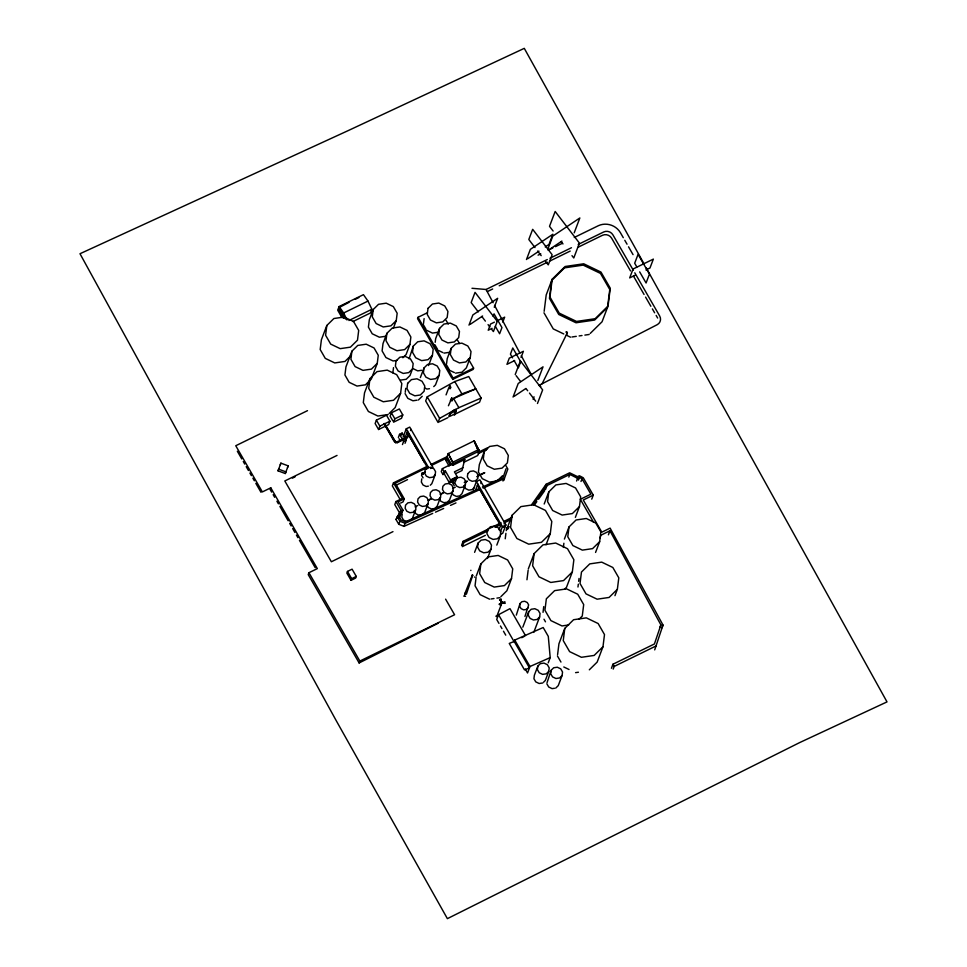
<?xml version="1.0" encoding="UTF-8"?>
<svg xmlns="http://www.w3.org/2000/svg" width="967" height="967" viewBox="0 0 967 967"><rect width="100%" height="100%" fill="white"/><g stroke="black" fill="none" stroke-linecap="round" stroke-linejoin="round"><path stroke-width="1.45" d="M500.664 603.589L500.652 605.149L499.238 604.29L500.737 603.408L499.31 604.097L500.725 604.955L500.737 603.408M500.991 599.286L499.564 599.987L500.979 600.845L501.063 599.105L499.637 599.794L501.051 600.652M502.006 602.695L502.018 601.764L501.16 602.187L502.006 602.695L496.7 616.656L495.866 616.136M326.822 325.48L325.601 335.259L330.702 344.107L340.179 348.652L350.405 347.165L357.476 340.203L358.697 330.424L353.596 321.576L344.119 317.031L333.893 318.518L326.822 325.48L321.395 339.755L320.186 349.534L325.275 358.382L334.751 362.927L344.977 361.44L351.045 355.469M351.903 351.19L350.9 359.277L355.107 366.602L362.951 370.361L371.401 369.128L377.251 363.362L378.266 355.276L374.048 347.963L366.215 344.204L357.754 345.437L351.903 351.19L345.944 366.892L344.929 374.978L349.147 382.303L356.98 386.063L365.441 384.83L371.292 379.064L377.251 363.362M373.214 309.537L372.295 316.886L376.127 323.534L383.246 326.955L390.934 325.831L396.252 320.597L397.171 313.248L393.339 306.599L386.22 303.179L378.532 304.303L373.214 309.537L369.321 319.775L368.403 327.124L372.235 333.784L379.354 337.205L385.76 336.262M369.95 378.593L368.729 388.371L373.83 397.219L383.295 401.764L393.521 400.278L400.592 393.315L401.813 383.536L396.712 374.688L387.247 370.131L377.021 371.63L369.95 378.593L364.523 392.868L363.302 402.647L368.403 411.495L377.879 416.04L388.105 414.541M386.909 333.313L385.99 340.662L389.822 347.31L396.941 350.731L404.629 349.607L409.948 344.373L410.866 337.024L407.034 330.363L399.915 326.955L392.227 328.067L386.909 333.313L383.017 343.551L382.098 350.9L385.93 357.548L393.061 360.969L396.905 360.413M392.856 372.887L393.509 367.629M409.077 358.83L413.272 346.138L417.696 341.786L424.09 340.855L430.013 343.696L433.192 349.232L432.43 355.336L428.55 365.574M405.258 392.264L405.741 388.323M413.272 346.138L412.51 352.254L415.701 357.778L421.624 360.631L428.018 359.688L432.43 355.336M412.51 368.886L413.175 363.628L410.431 358.866L405.342 356.424L399.842 357.234L396.035 360.969L395.382 366.227L398.126 370.99L403.215 373.431L408.715 372.621L412.51 368.886L409.984 375.547L406.188 379.282L400.689 380.091M423.51 323.486L424.114 318.602M402.212 513.961L401.813 517.164L403.481 520.077L406.587 521.564L408.823 521.237M424.005 367.968L423.401 372.803L425.927 377.178L430.605 379.427L435.67 378.689L439.163 375.244L439.767 370.409L437.241 366.034L432.563 363.785L427.499 364.523L424.005 367.968L420.343 377.601M435.198 342.306L435.658 338.631L439.55 328.393L443.974 324.042L450.356 323.111L456.279 325.952L459.47 331.488L458.709 337.592L454.285 341.943L447.89 342.874L441.967 340.033L438.788 334.497L439.55 328.393M415.617 509.96L416.015 506.756L414.347 503.855L411.241 502.357L407.881 502.852L405.572 505.137L405.161 508.34L406.841 511.241L409.948 512.728L413.296 512.244L415.617 509.96L412.268 518.783M421.757 478.883L421.358 482.086L423.038 484.987L426.145 486.486L428.381 486.159M428.055 503.674L428.454 500.471L426.785 497.57L423.679 496.071L420.319 496.567L417.998 498.851L417.599 502.054L419.279 504.955L422.386 506.442L425.734 505.959L428.055 503.674L424.706 512.498L423.159 514.021M446.585 363.556L447.201 358.66L451.093 348.422L455.505 344.071L461.9 343.14L467.823 345.981L471.014 351.517L470.252 357.621L466.36 367.859L461.936 372.222L455.542 373.153M435.162 474.882L435.573 471.678L433.893 468.777L430.786 467.279L427.438 467.774L425.117 470.059L424.718 473.262L426.387 476.163L429.493 477.65L432.853 477.166L435.162 474.882L431.814 483.705L430.267 485.229M451.093 348.422L450.332 354.538L453.511 360.062L459.434 362.915L465.828 361.972L470.252 357.621M440.493 497.389L440.892 494.173L439.223 491.272L436.117 489.785L432.757 490.269L430.436 492.554L430.037 495.757L431.717 498.67L434.824 500.157L438.172 499.661L440.493 497.389L437.132 506.212L434.824 508.497L431.463 508.98L428.357 507.494L426.689 504.593M452.931 491.091L453.33 487.888L451.662 484.987L448.555 483.5L445.195 483.983L442.874 486.268L442.475 489.471L444.155 492.372L447.262 493.871L450.61 493.375L452.931 491.091L449.57 499.927L447.262 502.211L443.901 502.695L440.795 501.208L439.683 499.274M465.369 484.805L465.768 481.602L464.1 478.701L460.993 477.202L457.633 477.698L455.312 479.983L454.913 483.186L456.593 486.087L459.7 487.573L463.048 487.09L465.369 484.805L462.008 493.629L459.688 495.914L456.339 496.409L453.233 494.923L452.121 492.977M484.213 451.734L483.295 459.132L487.15 465.828L494.318 469.261L502.054 468.137L507.397 462.867L508.328 455.481L504.46 448.785L497.304 445.34L489.568 446.476L484.213 451.734L479.342 464.583L478.411 471.981L482.267 478.677L489.435 482.11L497.171 480.986L502.526 475.716M478.109 543.079L477.601 547.189L479.741 550.9L483.718 552.81L488.009 552.181L490.97 549.256L491.49 545.158L489.35 541.447L485.374 539.538L481.082 540.166L478.109 543.079L474.604 552.326M476.078 577.408L475.039 585.784L480.14 594.645L489.604 599.189M480.853 563.894L479.644 573.673L484.733 582.521L494.21 587.078L504.436 585.579L511.507 578.617L512.728 568.838L507.627 559.99L498.162 555.445L487.936 556.932L480.853 563.894L476.26 576.018M500.314 535.863L500.833 531.765L498.682 528.055L494.717 526.145L490.426 526.773L487.453 529.686L486.945 533.796L489.084 537.507L493.061 539.417L497.352 538.788L500.314 535.863L496.808 545.11M505.233 538.764L505.91 533.349M512.075 515.29L510.564 527.474L516.91 538.51L528.719 544.167L541.46 542.318L550.283 533.639L551.794 521.455L545.448 510.419L533.639 504.75L520.899 506.611L512.075 515.29L506.249 530.653M544.155 311.289L546.198 294.959L551.673 280.539L564.571 267.847L583.198 265.127L600.471 273.407L609.766 289.544L607.542 307.361L602.054 321.781L590.245 333.422M551.673 280.539L549.449 298.356L558.745 314.48L576.006 322.773L594.645 320.053L607.542 307.361M516.305 615.121L520.016 603.577L521.926 601.692L524.706 601.281L527.269 602.514L528.659 604.919L524.948 616.462M520.016 603.577L519.678 606.224L521.068 608.63L523.63 609.863L526.411 609.452L528.32 607.566M526.955 579.765L528.139 570.288M534.135 553.583L532.624 565.755L538.982 576.791L550.779 582.46L563.531 580.599L572.343 571.92L573.866 559.736L567.508 548.712L555.699 543.043L542.958 544.904L534.135 553.583L528.308 568.934M528.683 611.724L528.248 615.217L530.073 618.372L533.446 619.992L537.096 619.46L539.622 616.982L540.057 613.489L538.232 610.334L534.86 608.714L531.209 609.246L528.683 611.724L522.821 627.172M548.797 491.889L547.576 501.655L552.677 510.516L562.153 515.06L572.379 513.562L579.451 506.599L580.671 496.833L575.57 487.972L566.094 483.427L555.868 484.926L548.797 491.889L544.191 504M543.031 612.341L543.744 606.611M537.833 666.118L537.398 669.599L539.223 672.754L542.596 674.374L546.246 673.842L548.773 671.364L549.208 667.871L547.382 664.716L544.01 663.096L540.36 663.628L537.833 666.118L534.376 675.232L533.941 678.713L535.754 681.868L539.139 683.5L542.789 682.968M563.362 547.443L563.882 543.249M547.032 682.69L551.166 670.252L553.692 667.762L557.343 667.23L560.715 668.85L562.54 672.005L562.105 675.498L558.261 685.615L555.735 688.105M551.166 670.252L550.731 673.733L552.556 676.888L555.928 678.508L559.579 677.976L562.105 675.498M569.007 526.955L567.786 536.721L572.887 545.569L582.352 550.126L592.578 548.627L599.661 541.665L600.87 531.886L595.769 523.038L586.304 518.493L576.078 519.98L569.007 526.955L564.402 539.066M557.596 654.586L558.938 643.768L564.776 628.405L573.588 619.726L586.34 617.865L598.138 623.534L604.496 634.57L602.973 646.754L597.147 662.105L589.314 669.817M564.776 628.405L563.253 640.589L569.611 651.625L581.421 657.294L594.161 655.433L602.973 646.754M577.964 587.017L578.326 584.153M578.677 581.3L579.04 578.435M617.369 589.29L618.795 577.831L612.824 567.472L601.728 562.141L589.749 563.894L581.469 572.041L580.031 583.5L586.014 593.871L597.11 599.189L609.089 597.449L617.369 589.29L614.952 595.672M456.243 473.347L462.008 470.518L464.74 459.47L452.894 465.26L452.097 463.894L442.354 468.657L441.254 471.57L442.971 474.555L444.3 473.915L445.4 470.989L450.549 479.922L449.437 482.847L444.3 473.915M533.168 399.48L534.038 396.808M654.707 649.884L662.999 625.057L610.117 528.127L601.812 532.188L583.27 500.012L593.279 495.128L583.282 477.783L579.402 475.74L577.565 476.646L569.648 472.79L546.113 484.298L531.596 504.726M506.043 468.741L502.997 477.771L482.412 487.066M472.73 575.317L466.396 594.137L464.68 594.04L472.416 574.785L472.73 575.317L472.101 575.28M599.987 537.833L601.003 535.15L609.947 530.786L660.896 624.912L654.417 643.974L612.957 664.232L611.434 668.27M503.674 480.526L507.844 469.055L505.765 465.453M278.037 470.832L280.901 463.145L288.166 465.852L285.289 473.54L278.037 470.832L278.665 469.164L285.93 471.872L285.289 473.54M352.907 321.552L370.47 312.97L371.872 309.283L367.992 301.075L363.447 294.657L339.115 306.551L337.725 310.226L341.931 317.539M438.341 623.171L359.12 662.951L308.219 574.616L308.932 572.718L317.333 568.608L270.784 487.815L270.144 489.483L271.642 492.094M338.559 309.452C339.127 304.823 340.179 317.454 343.539 318.083M280.261 464.813L280.901 463.145M287.525 467.52L288.166 465.852M393.339 328.284L396.252 320.597M376.405 420.149L375.123 423.522L378.58 429.505L388.649 424.586L389.931 421.213L386.486 415.23L376.405 420.149L379.85 426.145L378.58 429.505M427.027 312.921L418.058 317.309L417.551 318.639L451.855 378.17M409.948 344.373L406.067 354.611L402.876 357.754M402.792 414.928L394.862 418.808L393.581 422.168L401.51 418.3L402.792 414.928L399.347 408.944L391.405 412.812L390.136 416.185L392.892 420.971M400.592 393.315L395.177 407.578L389.109 413.55M347.491 571.424L346.851 573.093L351.033 580.333L355.626 578.085L356.267 576.417L352.085 569.176L347.491 571.424L351.662 578.665L351.033 580.333M398.356 437.459L399.54 434.34L402.127 433.071L406.225 440.178L405.04 443.297M401.341 435.15L402.127 433.071M403.118 437.084L406.261 428.804L409.742 427.112L432.95 467.387L430.629 468.512M402.453 444.566L403.638 441.448L406.225 440.178M404.955 437.918L407.566 431.064M408.654 433.446L407.095 437.277L395.866 442.33L384.37 423.473M397.522 442.632L407.059 437.954L408.412 434.642M407.542 437.58L408.461 435.065M410.576 430.569L411.035 429.36M409.706 436.782L424.453 462.383M426.955 466.481L393.484 482.847L392.324 485.881L399.77 498.815M427.233 396.833L425.661 400.954L438.063 422.47L439.622 418.348L458.866 407.675L481.131 398.053L468.741 376.538L454.78 381.554L427.233 396.833L439.622 418.348M439.163 375.244L435.501 384.878L433.748 386.607M393.484 482.847L402.417 498.356L395.926 501.535L394.766 504.569L399.758 513.247L396.011 519.509L398.755 524.271L404.001 526.374L432.72 513.404M468.983 325.154L472.863 314.94L497.654 298.307L494.258 307.24M396.011 519.509L400.918 510.201L395.926 501.535M427.571 467.363L395.261 483.162L404.266 498.803L403.118 501.837L400.652 503.045M400.145 512.232L400.918 510.201M446.065 394.874L448.483 388.516L450.477 388.625M473.612 368.101L453.112 378.121L452.604 379.463L473.105 369.442L473.612 368.101L468.391 359.047M404.266 498.803L398.114 501.8L402.973 510.225L398.815 518.421M398.755 524.271L399.903 521.225L397.171 516.475M422.494 473.322L422.144 472.839M448.422 405.753L451.371 399.081L452.351 400.773L450.356 400.664M404.001 526.374L405.149 523.328L480.381 489.375M426.882 469.007L427.777 466.577M449.292 415.641L450.211 413.235C462.975 400.737 450.03 424.839 455.953 410.419M456.122 410.709L450.368 413.513L448.845 416.837M359.12 662.951L359.845 661.065L454.587 614.746L445.606 599.153M493.122 316.33L494.052 313.864L501.958 327.583L499.613 333.748L495.297 326.266M449.147 466.167L445.666 460.135L446.428 458.14L450.598 465.381M430.968 464.511L447.044 456.666L448.229 453.547L453.511 463.64L452.894 465.26M442.971 474.555L444.083 471.642L445.4 470.989M502.792 322.096L504.665 317.152L496.978 320.911M526.471 259.543L530.351 249.353L552.846 234.256L548.978 244.446L545.231 246.96M452.725 462.262L448.192 453.62L474.12 440.879L478.617 449.607L452.725 462.262L451.746 464.825L447.044 456.666M481.131 398.053L479.572 402.175L456.061 413.671M455.832 480.877L454.393 478.363L451.359 480.684L454.248 485.7M454.007 479.39L454.393 478.363M463.12 467.605L454.43 471.848L457.198 476.671L456.098 479.596L449.437 482.847M463.628 462.395L464.74 459.47M474.12 440.879L477.65 449.208L474.096 440.964L479.414 450.973L477.686 455.517L464.909 461.767M547.648 249.631L552.786 236.117L579.849 217.962L574.205 232.829M478.254 450.574L478.653 449.522M521.044 357.452L523.389 351.275L509.295 358.165L506.95 364.341L514.637 360.582M515.23 374.507L520.403 360.884L542.644 389.882L537.471 403.505M518.336 367.871L520.681 361.694L512.776 347.987L510.431 354.152L512.583 357.899M473.25 489.822L476.393 481.542L479.874 479.837L505.886 524.972L502.743 533.252L500.423 534.388M475.244 490.934L477.855 484.068M513.054 397.086L518.227 383.464L543.031 366.831L537.845 380.454M480.865 483.585L481.336 482.364M480.309 490.342L496.833 519.025M461.585 545.364L463.12 541.339L501.075 522.784M488.25 530.665L463.846 542.596L462.311 546.621L485.361 535.355M502.876 480.913L504.436 478.496M470.808 570.506L470.893 570.276M474.471 577.13L474.761 576.985M566.42 335.223L567.375 332.733L566.831 331.874L565.913 332.032L567.375 332.733L542.076 383.826M487.465 558.503L490.97 549.256M498.996 529.807L501.063 524.356M500.314 532.188L502.405 526.677L505.886 524.972M504.085 523.872L504.544 522.651M545.086 486.981L546.113 484.298M511.507 578.617L506.901 590.728L500.846 596.699M545.448 489.592L546.984 485.567L569.829 474.398L577.589 478.327L579.487 477.396L582.013 478.798L590.861 494.161L580.345 499.298L593.629 522.349M525.552 635.694L509.972 608.654L498.525 614.698L496.712 619.484L498.972 623.401M503.372 602.586L504.871 601.692L504.774 603.444L503.372 602.586L504.847 603.251M568.814 477.082L569.829 474.398M546.041 544.796L550.283 533.639M548.204 662.866L550.199 657.596L548.289 636.371L543.188 627.523L514.746 640.069L514.118 641.737L498.525 614.698M576.574 481.01L577.589 478.327M578.471 480.079L579.487 477.396M580.998 481.481L582.013 478.798M575.365 517.369L579.451 506.599M533.76 632.418L539.622 616.982M591.744 499.153L593.279 495.128M550.199 657.596L529.989 666.517L527.535 672.972L525.274 669.055M572.343 571.92L566.505 587.271L564.547 589.205M548.773 671.364L545.315 680.478L543.623 682.134M595.563 552.435L599.661 541.665M608.412 534.811L609.947 530.786M613.187 669.091L614.214 666.408L656.242 645.859M659.881 627.595L660.896 624.912M661.984 627.74L662.999 625.057M402.973 510.225L399.214 516.668L401.16 520.053L405.536 521.757L479.656 488.299M464.68 594.04L465.55 592.686M464.728 594.85L463.858 596.216L465.574 596.301M501.317 602.272L500.592 603.396L501.559 602.417M533.216 504.786L546.984 485.567M534.268 505.209L536.842 501.607M538.571 499.202L544.59 490.801M422.108 473.347L421.527 475.293L423.075 477.843M421.878 474.422L424.634 472.718M407.482 437.084L406.817 437.592M418.421 399.987L422.228 396.24M474.446 487.344L472.126 489.628L468.777 490.124L465.671 488.625L464.003 485.724M579.16 619.098L582.267 616.039L583.693 604.58L577.71 594.209L566.614 588.891L554.635 590.632L546.355 598.791L544.929 610.25L550.9 620.609L561.996 625.939L568.656 624.972M527.728 258.709L538.982 251.154M548.362 250.163L561.9 241.085M470.228 324.32L482.618 316.004M514.299 396.252L525.456 388.77M453.559 398.489L461.888 393.871L475.837 388.855L453.559 398.489L458.866 407.675M521.733 637.712L524.283 636.371M538.8 385.47L657.149 324.719A6.938 6.479 20.8 0 0 659.675 316.004L634.787 272.803M292.409 478.157L295.104 476.816M349.014 302.369L339.26 307.494L344.397 316.414M355.143 299.371L358.854 297.558M339.115 306.551L343.672 312.97L367.992 301.075M348.894 320.512L371.872 309.283M538.075 255.167L540.758 253.862M548.797 249.921L552.822 247.963M555.505 246.645L562.214 243.37M574.277 237.471L598.416 225.674A16.572 15.472 20.8 0 1 620.27 232.455L623.28 237.677M471.981 288.287L486.075 289.484L547.298 259.543M549.981 258.237L571.461 247.733M578.181 244.458L603.686 231.983A6.842 6.382 20.8 0 1 612.909 234.848L633.276 270.192M487.416 291.55L492.662 288.988M499.202 285.785L547.37 262.238M550.054 260.933L570.192 251.082M578.242 247.153L602.405 235.332A6.842 6.382 20.8 0 1 611.64 238.196L630.496 270.917M307.494 410.661L235.755 445.739L262.371 491.925L270.784 487.815M494.415 322.168L490.571 324.042L488.226 330.218L492.07 328.333M635.089 275.257L629.686 277.904L633.059 269.019L653.354 259.108L649.981 267.992L645.92 269.974M379.85 426.145L389.931 421.213M337.036 455.421L284.806 480.962L331.367 561.754L392.965 531.645M449.993 416.269L454.587 414.021M439.284 421.866L447.781 417.708M431.608 465.381L446.428 458.14M445.666 460.135L446.827 459.567M396.784 484.89L407.518 479.644M425.347 471.872L422.615 473.371M453.511 463.64L479.414 450.973M477.843 452.508L487.211 447.926M478.435 453.535L486.703 449.498M450.549 479.922L457.198 476.671M428.055 500.157L430.738 498.851M440.13 494.258L442.801 492.952M464.269 482.46L466.952 481.143M477.674 475.897L484.382 472.621M415.048 506.865L417.732 505.56M428.466 500.314L431.149 498.996M440.529 494.415L443.212 493.097M452.604 488.504L455.288 487.199M464.668 482.606L467.351 481.3M476.743 476.707L484.781 472.778M351.662 578.665L356.267 576.417M503.783 521.455L511.918 517.49M495.019 527.353L500.447 524.706M504.508 522.712L511.289 519.4M509.331 526.785L506.454 528.055M483.125 488.142L503.638 478.883M435.452 512.172L443.66 508.473M450.501 505.378L455.977 502.913M506.357 529.408L508.533 528.538M437.58 332.346L432.454 333.083L426.544 330.243M443.998 353.124L450.392 352.181M571.968 336.987L576.272 336.359M579.136 335.936L582.001 335.525M584.866 335.102L589.169 334.473M421.564 370.301L417.732 370.869L412.994 368.596M429.481 388.698L426.943 389.06L424.61 387.936M417.043 400.181L412.921 400.785L407.832 398.344L405.088 393.581M422.386 514.782L419.025 515.278L415.919 513.779L414.251 510.878M491.067 598.972L493.992 598.549M496.917 598.114L499.83 597.691M575.583 672.645L578.411 672.234M554.526 688.274L552.084 688.637L548.712 687.005L546.887 683.85M397.352 442.088L394.778 441.29L385.192 424.658M383.959 423.631L394.331 441.641L395.745 442.753L397.534 442.62M502.006 602.248L503.408 602.586L502.006 602.514M399.903 521.225L405.149 523.328M563.785 333.966L553.269 328.913L543.974 312.776M567.448 335.718L570.53 337.193M438.087 350.272L442.813 352.556M454.357 372.585L449.631 370.313L446.44 364.777M563.785 666.976L569.031 669.49M395.769 442.668L384.032 423.606M553.112 231.028L549.51 226.338L555.167 211.471L579.426 243.116L573.782 257.984L571.981 255.651M561.198 241.581L562.999 243.926M534.993 247.576L528.804 239.502L532.672 229.312L552.133 254.696L548.253 264.885L545.606 261.416M537.64 251.045L541.182 255.651M478.278 311.858L471.159 302.574L475.039 292.36L497.28 321.358L493.4 331.572L491.611 329.251M481.832 316.499L485.386 321.129M488.057 324.61L489.834 326.931M516.124 375.667L520.572 381.469M525.903 388.432L527.68 390.753M529.469 393.073L535.694 401.184M540.19 385.7L540.746 386.522M624.779 240.287L627.039 244.204M628.538 246.815L633.047 254.635M636.83 266.952L634.69 263.242L638.063 254.357L649.449 274.108L646.077 282.993L639.671 271.884M633.518 276.163L644.07 294.476M645.581 297.099L650.864 306.261M652.374 308.884L654.635 312.8M656.146 315.423L657.645 318.046M514.021 360.389L517.611 366.626M446.017 320.222L448.253 324.102M457.198 339.635L459.434 343.515M423.353 324.719L425.903 329.143M434.896 344.748L437.447 349.172M418.058 317.309L453.112 378.121M454.78 381.554L461.888 393.871M612.957 664.232L614.214 666.408M476.393 481.542L502.405 526.677M477.396 485.289L500.604 525.565M543.998 619.218L545.485 621.817M557.427 655.94L560.957 662.069M451.746 479.656L453.91 483.415M442.354 468.657L444.083 471.642M339.139 307.929L345.533 319.013M338.849 309.319L343.817 317.938M406.261 428.804L428.272 467.013L427.813 468.221L407.095 432.273M501.837 601.849L500.894 600.773L501.583 601.97M391.405 412.812L394.862 418.808M463.12 541.339L463.846 542.596M399.54 434.34L403.638 441.448M399.045 438.643L400.411 441.012M514.746 640.069L529.989 666.517M500.471 626L501.97 628.61M503.481 631.221L505.729 635.138M273.153 494.693L274.652 497.304M276.9 501.208L278.399 503.819M279.91 506.43L288.166 520.766M289.665 523.365L291.176 525.975M292.675 528.574L294.923 532.491M296.422 535.089L297.933 537.7M299.432 540.311L315.206 567.677M308.932 572.718L359.845 661.065M237.338 451.251L241.774 458.95M243.261 461.513L244.736 464.087M246.21 466.65L248.434 470.494M249.909 473.068L251.384 475.631M252.87 478.194L254.345 480.768M255.82 483.331L261.005 492.312M644.058 263.918L524.283 48.35L348.156 130.618L79.995 253.729L335.972 720.21L447.383 918.65L799.564 742.632L887.005 701.897L646.234 267.847M486.075 289.484L493.11 302.719M494.524 305.367L519.871 353.052M521.273 355.699L531.137 374.241M343.672 312.97L346.996 320.004M407.639 383.343L406.986 388.601L409.718 393.364L414.819 395.805L420.307 395.007L424.114 391.26L424.767 386.002L422.023 381.252L416.934 378.798L411.434 379.608L407.639 383.343M428.006 308.364L427.245 314.468L430.424 320.004L436.347 322.845L442.741 321.914L447.165 317.563L447.926 311.447L444.735 305.923L438.813 303.07L432.43 304.013L428.006 308.364M467.75 473.697L467.351 476.9L469.031 479.801L472.126 481.288L475.486 480.804L477.807 478.52L478.206 475.317L476.526 472.416L473.431 470.917L470.071 471.413L467.75 473.697M552.181 279.197L549.957 297.014L559.252 313.139L576.525 321.431L595.152 318.711L608.05 306.019L610.274 288.202L600.978 272.078L583.717 263.786L565.079 266.505L552.181 279.197M449.921 385.809L448.906 387.404L450.9 387.513L449.921 385.809M451.794 397.969L450.779 399.552L452.774 399.661L451.794 397.969M504.75 526.519L503.65 527.051L504.75 526.519M514.214 641.459L509.258 643.43L524.501 669.877L529.457 667.907L514.214 641.459M423.244 474.338L422.567 473.141L423.244 474.338"/></g></svg>
